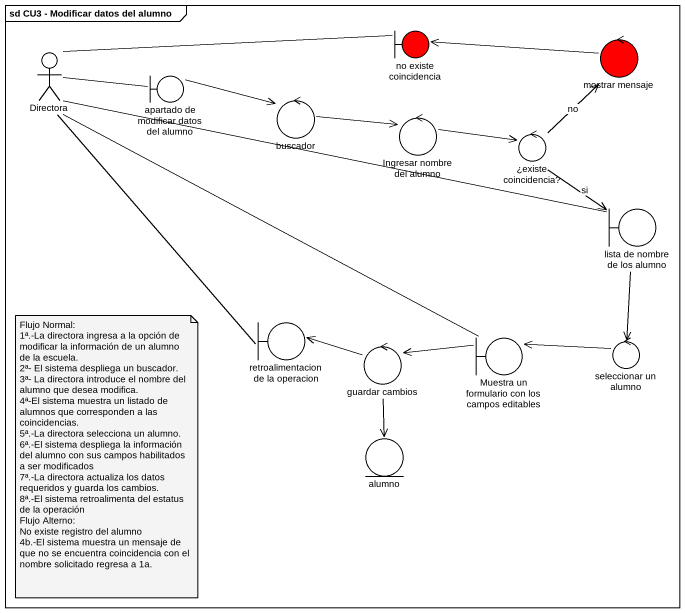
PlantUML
@startuml
mainframe sd CU3 - Modificar datos del alumno
boundary "no existe coincidencia" as no_existe_coincidencia #FF0000
actor Directora
control "mostrar mensaje" as mostrar_mensaje #FF0000
boundary "apartado de modificar datos del alumno" as apartado_de_modificar_datos
control buscador
control "Ingresar nombre del alumno" as Ingresar_nombre_del_alumno
control "¿existe coincidencia?" as existe_coincidencia
boundary "lista de nombre de los alumno" as lista_de_nombre_de_los
boundary "retroalimentacion de la operacion" as retroalimentacion_de_la
boundary "Muestra un formulario con los campos editables" as Muestra_un_formulario_con
control "seleccionar un alumno" as seleccionar_un_alumno
control "guardar cambios" as guardar_cambios
entity alumno
no_existe_coincidencia -left- Directora
Directora -right- apartado_de_modificar_datos
mostrar_mensaje -left-> no_existe_coincidencia
apartado_de_modificar_datos -right-> buscador
buscador -right-> Ingresar_nombre_del_alumno
Ingresar_nombre_del_alumno -right-> existe_coincidencia
existe_coincidencia -up-> mostrar_mensaje : no
existe_coincidencia --> lista_de_nombre_de_los
existe_coincidencia -- lista_de_nombre_de_los : si
lista_de_nombre_de_los -left- Directora
lista_de_nombre_de_los --> seleccionar_un_alumno
retroalimentacion_de_la -up- Directora
Muestra_un_formulario_con -up- Directora
Muestra_un_formulario_con -left-> guardar_cambios
seleccionar_un_alumno -left-> Muestra_un_formulario_con
guardar_cambios -left-> retroalimentacion_de_la
guardar_cambios --> alumno
note as N1
  Flujo Normal:
  1ª.-La directora ingresa a la opción de modificar la información de un alumno de la escuela.
  2ª- El sistema despliega un buscador.
  3ª- La directora introduce el nombre del alumno que desea modifica.
  4ª-El sistema muestra un listado de alumnos que corresponden a las coincidencias.
  5ª.-La directora selecciona un alumno.
  6ª.-El sistema despliega la información del alumno con sus campos habilitados a ser modificados
  7ª.-La directora actualiza los datos requeridos y guarda los cambios.
  8ª.-El sistema retroalimenta del estatus de la operación
  Flujo Alterno:
  No existe registro del alumno
  4b.-El sistema muestra un mensaje de que no se encuentra coincidencia con el nombre solicitado regresa a 1a.
end note
@enduml
